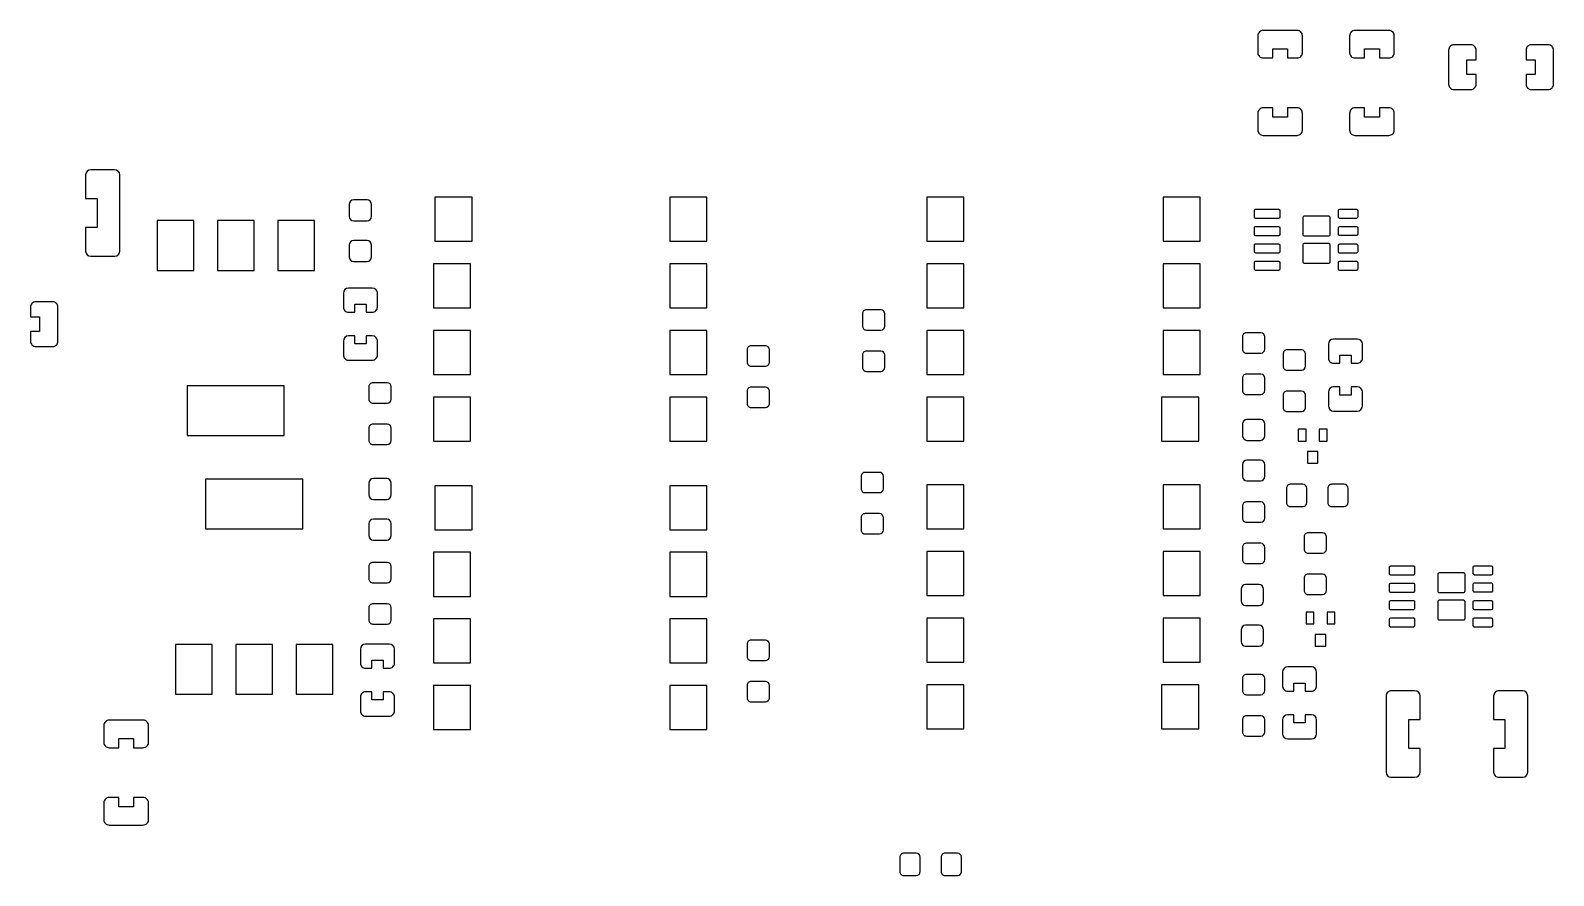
# Model space of a CAD drawing. Extents: x -210 to 210, y -160 to 160.
# Drawn here: x -20.4 to 37.7, y -52.2 to -20 of the extents above; entities that cross this region are included whole.
import ezdxf

# ---------------------------------------------------------------- set-up
doc = ezdxf.new("R2010")
doc.units = 0
doc.header["$MEASUREMENT"] = 0
doc.layers.get('0').update_dxf_attribs({"linetype": 'CONTINUOUS'})

msp = doc.modelspace()

# ---------------------------------------------------------------- linework, layer by layer
for points in [[(28.15, -20.199999, 0.414314), (27.95, -20), (27.95, -20), (26.65, -20), (26.65, -20, 0.41446), (26.45, -20.199999), (26.45, -20.199999), (26.45, -20.85), (26.45, -20.85, 0.414435), (26.65, -21.05), (26.65, -21.05), (27.017, -21.05), (27.017, -21.05), (27.017, -20.7), (27.017, -20.7), (27.583, -20.7), (27.583, -20.7), (27.583, -21.05), (27.583, -21.05), (27.95, -21.05), (27.95, -21.05, 0.414303), (28.15, -20.85), (28.15, -20.85), (28.15, -20.199999)], [(31.65, -20.199999, 0.41431), (31.45, -20), (31.45, -20), (30.15, -20), (30.15, -20, 0.41446), (29.95, -20.199999), (29.95, -20.199999), (29.95, -20.85), (29.95, -20.85, 0.414435), (30.15, -21.05), (30.15, -21.05), (30.517, -21.05), (30.517, -21.05), (30.517, -20.7), (30.517, -20.7), (31.083, -20.7), (31.083, -20.7), (31.083, -21.05), (31.083, -21.05), (31.45, -21.05), (31.45, -21.05, 0.414299), (31.65, -20.85), (31.65, -20.85), (31.65, -20.199999)], [(34.775, -20.75, 0.41436), (34.575, -20.55), (34.575, -20.55), (33.925, -20.55), (33.925, -20.55, 0.414435), (33.725, -20.75), (33.725, -20.75), (33.725, -22.05), (33.725, -22.05, 0.4144), (33.925, -22.25), (33.925, -22.25), (34.575, -22.25), (34.575, -22.25, 0.414285), (34.775, -22.05), (34.775, -22.05), (34.775, -21.683), (34.775, -21.683), (34.425002, -21.683), (34.425002, -21.683), (34.425002, -21.117), (34.425002, -21.117), (34.775, -21.117), (34.775, -21.117), (34.775, -20.75)], [(37.725002, -20.75, 0.414349), (37.524998, -20.55), (37.524998, -20.55), (36.874998, -20.55), (36.874998, -20.55, 0.414532), (36.674998, -20.75), (36.674998, -20.75), (36.674998, -21.117), (36.674998, -21.117), (37.025, -21.117), (37.025, -21.117), (37.025, -21.683), (37.025, -21.683), (36.674998, -21.683), (36.674998, -21.683), (36.674998, -22.05), (36.674998, -22.05, 0.41446), (36.874998, -22.25), (36.874998, -22.25), (37.524998, -22.25), (37.524998, -22.25, 0.414321), (37.725002, -22.05), (37.725002, -22.05), (37.725002, -20.75)], [(28.15, -23.15, 0.414332), (27.95, -22.95), (27.95, -22.95), (27.583, -22.95), (27.583, -22.95), (27.583, -23.3), (27.583, -23.3), (27.017, -23.3), (27.017, -23.3), (27.017, -22.95), (27.017, -22.95), (26.65, -22.95), (26.65, -22.95, 0.414464), (26.45, -23.15), (26.45, -23.15), (26.45, -23.8), (26.45, -23.8, 0.414432), (26.65, -24), (26.65, -24), (27.95, -24), (27.95, -24, 0.414282), (28.15, -23.8), (28.15, -23.8), (28.15, -23.15)], [(31.65, -23.15, 0.414332), (31.45, -22.95), (31.45, -22.95), (31.083, -22.95), (31.083, -22.95), (31.083, -23.3), (31.083, -23.3), (30.517, -23.3), (30.517, -23.3), (30.517, -22.95), (30.517, -22.95), (30.15, -22.95), (30.15, -22.95, 0.414464), (29.95, -23.15), (29.95, -23.15), (29.95, -23.8), (29.95, -23.8, 0.414432), (30.15, -24), (30.15, -24), (31.45, -24), (31.45, -24, 0.414282), (31.65, -23.8), (31.65, -23.8), (31.65, -23.15)], [(-16.945001, -25.51, 0.413685), (-17.145, -25.31), (-17.145, -25.31), (-18.045999, -25.31), (-18.045999, -25.31, 0.413733), (-18.246001, -25.51), (-18.246001, -25.51), (-18.246001, -26.41), (-18.246001, -26.41), (-17.812001, -26.41), (-17.812001, -26.41), (-17.812001, -27.51), (-17.812001, -27.51), (-18.246001, -27.51), (-18.246001, -27.51), (-18.246001, -28.41), (-18.246001, -28.41, 0.413672), (-18.045999, -28.61), (-18.045999, -28.61), (-17.132999, -28.61), (-17.132999, -28.61, 0.396187), (-16.945001, -28.41), (-16.945001, -28.41), (-16.945001, -25.51)], [(-7.345, -26.635, 0.404356), (-7.514, -26.46), (-7.514, -26.46), (-8.026, -26.46), (-8.026, -26.46, 0.404488), (-8.195, -26.635), (-8.195, -26.635), (-8.195, -27.085), (-8.195, -27.085, 0.404374), (-8.026, -27.26), (-8.026, -27.26), (-7.514, -27.26), (-7.514, -27.26, 0.40429), (-7.345, -27.085), (-7.345, -27.085), (-7.345, -26.635)], [(27.3, -26.875, 0.412572), (27.25, -26.825), (27.25, -26.825), (26.36, -26.825), (26.36, -26.825, 0.415861), (26.31, -26.875), (26.31, -26.875), (26.31, -27.105), (26.31, -27.105, 0.415674), (26.36, -27.155), (26.36, -27.155), (27.25, -27.155), (27.25, -27.155, 0.412289), (27.3, -27.105), (27.3, -27.105), (27.3, -26.875)], [(29.21, -27.137, 0.413493), (29.16, -27.087), (29.16, -27.087), (28.217, -27.087), (28.217, -27.087, 0.412906), (28.167, -27.137), (28.167, -27.137), (28.167, -27.78), (28.167, -27.78, 0.411705), (28.217, -27.83), (28.217, -27.83), (29.16, -27.83), (29.16, -27.83, 0.412516), (29.21, -27.78), (29.21, -27.78), (29.21, -27.137)], [(30.27, -26.872, 0.409791), (30.22, -26.822002), (30.22, -26.822002), (29.56, -26.822002), (29.56, -26.822002, 0.413268), (29.51, -26.872), (29.51, -26.872), (29.51, -27.102), (29.51, -27.102, 0.418833), (29.56, -27.152), (29.56, -27.152), (30.22, -27.152), (30.22, -27.152, 0.415444), (30.27, -27.102), (30.27, -27.102), (30.27, -26.872)], [(27.3, -27.535, 0.412572), (27.25, -27.485), (27.25, -27.485), (26.36, -27.485), (26.36, -27.485, 0.415861), (26.31, -27.535), (26.31, -27.535), (26.31, -27.765), (26.31, -27.765, 0.415745), (26.36, -27.815), (26.36, -27.815), (27.25, -27.815), (27.25, -27.815, 0.412331), (27.3, -27.765), (27.3, -27.765), (27.3, -27.535)], [(30.27, -27.532, 0.409791), (30.22, -27.482), (30.22, -27.482), (29.56, -27.482), (29.56, -27.482, 0.413268), (29.51, -27.532), (29.51, -27.532), (29.51, -27.762), (29.51, -27.762, 0.418905), (29.56, -27.812), (29.56, -27.812), (30.22, -27.812), (30.22, -27.812, 0.415444), (30.27, -27.762), (30.27, -27.762), (30.27, -27.532)], [(-7.345, -28.185, 0.404356), (-7.514, -28.01), (-7.514, -28.01), (-8.026, -28.01), (-8.026, -28.01, 0.404488), (-8.195, -28.185), (-8.195, -28.185), (-8.195, -28.635), (-8.195, -28.635, 0.40439), (-8.026, -28.81), (-8.026, -28.81), (-7.514, -28.81), (-7.514, -28.81, 0.40429), (-7.345, -28.635), (-7.345, -28.635), (-7.345, -28.185)], [(27.3, -28.195, 0.412516), (27.25, -28.145), (27.25, -28.145), (26.36, -28.145), (26.36, -28.145, 0.415804), (26.31, -28.195), (26.31, -28.195), (26.31, -28.425), (26.31, -28.425, 0.415688), (26.36, -28.475), (26.36, -28.475), (27.25, -28.475), (27.25, -28.475, 0.412345), (27.3, -28.425), (27.3, -28.425), (27.3, -28.195)], [(29.21, -28.18, 0.412629), (29.16, -28.13), (29.16, -28.13), (28.217, -28.13), (28.217, -28.13, 0.411987), (28.167, -28.18), (28.167, -28.18), (28.167, -28.823), (28.167, -28.823, 0.412565), (28.217, -28.873), (28.217, -28.873), (29.16, -28.873), (29.16, -28.873, 0.413437), (29.21, -28.823), (29.21, -28.823), (29.21, -28.18)], [(30.27, -28.197, 0.409805), (30.22, -28.147002), (30.22, -28.147002), (29.56, -28.147002), (29.56, -28.147002, 0.413325), (29.51, -28.197), (29.51, -28.197), (29.51, -28.427), (29.51, -28.427, 0.419008), (29.56, -28.477), (29.56, -28.477), (30.22, -28.477), (30.22, -28.477, 0.41543), (30.27, -28.427), (30.27, -28.427), (30.27, -28.197)], [(27.3, -28.855, 0.412516), (27.25, -28.805), (27.25, -28.805), (26.36, -28.805), (26.36, -28.805, 0.415789), (26.31, -28.855), (26.31, -28.855), (26.31, -29.085), (26.31, -29.085, 0.415717), (26.36, -29.135), (26.36, -29.135), (27.25, -29.135), (27.25, -29.135, 0.412345), (27.3, -29.085), (27.3, -29.085), (27.3, -28.855)], [(30.27, -28.857, 0.409791), (30.22, -28.807), (30.22, -28.807), (29.56, -28.807), (29.56, -28.807, 0.413254), (29.51, -28.857), (29.51, -28.857), (29.51, -29.087), (29.51, -29.087, 0.419022), (29.56, -29.137), (29.56, -29.137), (30.22, -29.137), (30.22, -29.137, 0.415501), (30.27, -29.087), (30.27, -29.087), (30.27, -28.857)], [(-7.12, -30.022, 0.413686), (-7.32, -29.822), (-7.32, -29.822), (-8.22, -29.822), (-8.22, -29.822, 0.413731), (-8.42, -30.022), (-8.42, -30.022), (-8.42, -30.547), (-8.42, -30.547, 0.415166), (-8.22, -30.747), (-8.22, -30.747), (-7.987, -30.747), (-7.987, -30.747), (-7.987, -30.439001), (-7.987, -30.439001), (-7.553, -30.439001), (-7.553, -30.439001), (-7.553, -30.747), (-7.553, -30.747), (-7.32, -30.747), (-7.32, -30.747, 0.415107), (-7.12, -30.547), (-7.12, -30.547), (-7.12, -30.022)], [(-19.300001, -30.55, 0.414346), (-19.5, -30.35), (-19.5, -30.35), (-20.15, -30.35), (-20.15, -30.35, 0.414434), (-20.35, -30.55), (-20.35, -30.55), (-20.35, -30.917), (-20.35, -30.917), (-20, -30.917), (-20, -30.917), (-20, -31.482998), (-20, -31.482998), (-20.35, -31.482998), (-20.35, -31.482998), (-20.35, -31.85), (-20.35, -31.85, 0.414419), (-20.15, -32.049998), (-20.15, -32.049998), (-19.5, -32.049998), (-19.5, -32.049998, 0.414328), (-19.300001, -31.85), (-19.300001, -31.85), (-19.300001, -30.55)], [(12.225, -30.8, 0.414156), (12.075, -30.65), (12.075, -30.65), (11.525, -30.65), (11.525, -30.65, 0.414328), (11.375, -30.8), (11.375, -30.8), (11.375, -31.275), (11.375, -31.275, 0.414252), (11.525, -31.425), (11.525, -31.425), (12.075, -31.425), (12.075, -31.425, 0.41408), (12.225, -31.275), (12.225, -31.275), (12.225, -30.8)], [(-7.12, -31.847, 0.413669), (-7.32, -31.647), (-7.32, -31.647), (-7.553, -31.647), (-7.553, -31.647), (-7.553, -31.955999), (-7.553, -31.955999), (-7.987, -31.955999), (-7.987, -31.955999), (-7.987, -31.647), (-7.987, -31.647), (-8.22, -31.647), (-8.22, -31.647, 0.413701), (-8.42, -31.847), (-8.42, -31.847), (-8.42, -32.372002), (-8.42, -32.372002, 0.415164), (-8.22, -32.573), (-8.22, -32.573), (-7.32, -32.573), (-7.32, -32.573, 0.415102), (-7.12, -32.372002), (-7.12, -32.372002), (-7.12, -31.847)], [(26.715, -31.68, 0.413647), (26.565, -31.53), (26.565, -31.53), (26.015, -31.53), (26.015, -31.53, 0.4148), (25.865, -31.68), (25.865, -31.68), (25.865, -32.155), (25.865, -32.155, 0.414781), (26.015, -32.304998), (26.015, -32.304998), (26.565, -32.304998), (26.565, -32.304998, 0.413585), (26.715, -32.155), (26.715, -32.155), (26.715, -31.68)], [(30.44, -31.967, 0.413289), (30.24, -31.767), (30.24, -31.767), (29.34, -31.767), (29.34, -31.767, 0.414098), (29.14, -31.967), (29.14, -31.967), (29.14, -32.492), (29.14, -32.492, 0.415522), (29.34, -32.692), (29.34, -32.692), (29.572998, -32.692), (29.572998, -32.692), (29.572998, -32.384001), (29.572998, -32.384001), (30.006001, -32.384001), (30.006001, -32.384001), (30.006001, -32.692), (30.006001, -32.692), (30.24, -32.692), (30.24, -32.692, 0.414739), (30.44, -32.492), (30.44, -32.492), (30.44, -31.967)], [(7.825, -32.175, 0.414116), (7.675, -32.024998), (7.675, -32.024998), (7.125, -32.024998), (7.125, -32.024998, 0.414373), (6.975, -32.175), (6.975, -32.175), (6.975, -32.650002), (6.975, -32.650002, 0.414311), (7.125, -32.8), (7.125, -32.8), (7.675, -32.8), (7.675, -32.8, 0.41401), (7.825, -32.650002), (7.825, -32.650002), (7.825, -32.175)], [(12.225, -32.375, 0.414137), (12.075, -32.225002), (12.075, -32.225002), (11.525, -32.225002), (11.525, -32.225002, 0.414309), (11.375, -32.375), (11.375, -32.375), (11.375, -32.85), (11.375, -32.85, 0.414266), (11.525, -33), (11.525, -33), (12.075, -33), (12.075, -33, 0.414094), (12.225, -32.85), (12.225, -32.85), (12.225, -32.375)], [(28.265, -32.33, 0.413766), (28.115, -32.18), (28.115, -32.18), (27.565, -32.18), (27.565, -32.18, 0.414738), (27.415, -32.33), (27.415, -32.33), (27.415, -32.805), (27.415, -32.805, 0.414667), (27.565, -32.954998), (27.565, -32.954998), (28.115, -32.954998), (28.115, -32.954998, 0.413666), (28.265, -32.805), (28.265, -32.805), (28.265, -32.33)], [(-6.595, -33.585, 0.414136), (-6.745, -33.434998), (-6.745, -33.434998), (-7.295, -33.434998), (-7.295, -33.434998, 0.414324), (-7.445, -33.585), (-7.445, -33.585), (-7.445, -34.060002), (-7.445, -34.060002, 0.414267), (-7.295, -34.21), (-7.295, -34.21), (-6.745, -34.21), (-6.745, -34.21, 0.414088), (-6.595, -34.060002), (-6.595, -34.060002), (-6.595, -33.585)], [(7.825, -33.750002, 0.414097), (7.675, -33.6), (7.675, -33.6), (7.125, -33.6), (7.125, -33.6, 0.414354), (6.975, -33.750002), (6.975, -33.750002), (6.975, -34.224998), (6.975, -34.224998, 0.414335), (7.125, -34.375), (7.125, -34.375), (7.675, -34.375), (7.675, -34.375, 0.414043), (7.825, -34.224998), (7.825, -34.224998), (7.825, -33.750002)], [(26.715, -33.255, 0.413632), (26.565, -33.105), (26.565, -33.105), (26.015, -33.105), (26.015, -33.105, 0.414805), (25.865, -33.255), (25.865, -33.255), (25.865, -33.73), (25.865, -33.73, 0.414781), (26.015, -33.88), (26.015, -33.88), (26.565, -33.88), (26.565, -33.88, 0.413609), (26.715, -33.73), (26.715, -33.73), (26.715, -33.255)], [(30.44, -33.792, 0.413293), (30.24, -33.592), (30.24, -33.592), (30.006001, -33.592), (30.006001, -33.592), (30.006001, -33.900999), (30.006001, -33.900999), (29.572998, -33.900999), (29.572998, -33.900999), (29.572998, -33.592), (29.572998, -33.592), (29.34, -33.592), (29.34, -33.592, 0.41408), (29.14, -33.792), (29.14, -33.792), (29.14, -34.318), (29.14, -34.318, 0.414069), (29.34, -34.518), (29.34, -34.518), (30.24, -34.518), (30.24, -34.518, 0.413279), (30.44, -34.318), (30.44, -34.318), (30.44, -33.792)], [(28.265, -33.905, 0.413747), (28.115, -33.755), (28.115, -33.755), (27.565, -33.755), (27.565, -33.755, 0.414724), (27.415, -33.905), (27.415, -33.905), (27.415, -34.38), (27.415, -34.38, 0.414686), (27.565, -34.53), (27.565, -34.53), (28.115, -34.53), (28.115, -34.53, 0.413685), (28.265, -34.38), (28.265, -34.38), (28.265, -33.905)], [(26.715, -35.005, 0.403962), (26.545999, -34.83), (26.545999, -34.83), (26.033999, -34.83), (26.033999, -34.83, 0.404875), (25.865, -35.005), (25.865, -35.005), (25.865, -35.455), (25.865, -35.455, 0.404839), (26.033999, -35.63), (26.033999, -35.63), (26.545999, -35.63), (26.545999, -35.63, 0.403962), (26.715, -35.455), (26.715, -35.455), (26.715, -35.005)], [(-6.595, -35.160002, 0.414136), (-6.745, -35.01), (-6.745, -35.01), (-7.295, -35.01), (-7.295, -35.01, 0.414339), (-7.445, -35.160002), (-7.445, -35.160002), (-7.445, -35.634998), (-7.445, -35.634998, 0.414277), (-7.295, -35.785), (-7.295, -35.785), (-6.745, -35.785), (-6.745, -35.785, 0.414103), (-6.595, -35.634998), (-6.595, -35.634998), (-6.595, -35.160002)], [(26.715, -36.555, 0.403962), (26.545999, -36.38), (26.545999, -36.38), (26.033999, -36.38), (26.033999, -36.38, 0.404875), (25.865, -36.555), (25.865, -36.555), (25.865, -37.005), (25.865, -37.005, 0.404855), (26.033999, -37.18), (26.033999, -37.18), (26.545999, -37.18), (26.545999, -37.18, 0.403962), (26.715, -37.005), (26.715, -37.005), (26.715, -36.555)], [(-6.595, -37.26, 0.40436), (-6.764, -37.085), (-6.764, -37.085), (-7.276, -37.085), (-7.276, -37.085, 0.404489), (-7.445, -37.26), (-7.445, -37.26), (-7.445, -37.71), (-7.445, -37.71, 0.404374), (-7.276, -37.885), (-7.276, -37.885), (-6.764, -37.885), (-6.764, -37.885, 0.404294), (-6.595, -37.71), (-6.595, -37.71), (-6.595, -37.26)], [(12.175, -37, 0.414175), (12.025, -36.850002), (12.025, -36.850002), (11.475, -36.850002), (11.475, -36.850002, 0.414292), (11.325, -37), (11.325, -37), (11.325, -37.475), (11.325, -37.475, 0.414249), (11.475, -37.625), (11.475, -37.625), (12.025, -37.625), (12.025, -37.625, 0.414118), (12.175, -37.475), (12.175, -37.475), (12.175, -37)], [(28.315, -37.455, 0.413732), (28.165, -37.305), (28.165, -37.305), (27.69, -37.305), (27.69, -37.305, 0.414743), (27.54, -37.455), (27.54, -37.455), (27.54, -38.004998), (27.54, -38.004998, 0.414686), (27.69, -38.155), (27.69, -38.155), (28.165, -38.155), (28.165, -38.155, 0.413675), (28.315, -38.004998), (28.315, -38.004998), (28.315, -37.455)], [(29.89, -37.455, 0.413766), (29.74, -37.305), (29.74, -37.305), (29.265, -37.305), (29.265, -37.305, 0.414815), (29.115, -37.455), (29.115, -37.455), (29.115, -38.004998), (29.115, -38.004998, 0.414786), (29.265, -38.155), (29.265, -38.155), (29.74, -38.155), (29.74, -38.155, 0.413689), (29.89, -38.004998), (29.89, -38.004998), (29.89, -37.455)], [(26.715, -38.13, 0.413642), (26.565, -37.980002), (26.565, -37.980002), (26.015, -37.980002), (26.015, -37.980002, 0.41481), (25.865, -38.13), (25.865, -38.13), (25.865, -38.605), (25.865, -38.605, 0.414762), (26.015, -38.755), (26.015, -38.755), (26.565, -38.755), (26.565, -38.755, 0.41359), (26.715, -38.605), (26.715, -38.605), (26.715, -38.13)], [(-6.595, -38.81, 0.40436), (-6.764, -38.635), (-6.764, -38.635), (-7.276, -38.635), (-7.276, -38.635, 0.404489), (-7.445, -38.81), (-7.445, -38.81), (-7.445, -39.26), (-7.445, -39.26, 0.404394), (-7.276, -39.435), (-7.276, -39.435), (-6.764, -39.435), (-6.764, -39.435, 0.40429), (-6.595, -39.26), (-6.595, -39.26), (-6.595, -38.81)], [(12.175, -38.575, 0.414175), (12.025, -38.424998), (12.025, -38.424998), (11.475, -38.424998), (11.475, -38.424998, 0.414292), (11.325, -38.575), (11.325, -38.575), (11.325, -39.050002), (11.325, -39.050002, 0.414249), (11.475, -39.2), (11.475, -39.2), (12.025, -39.2), (12.025, -39.2, 0.414113), (12.175, -39.050002), (12.175, -39.050002), (12.175, -38.575)], [(29.065, -39.305002, 0.413708), (28.915, -39.155), (28.915, -39.155), (28.365, -39.155), (28.365, -39.155, 0.414743), (28.215, -39.305002), (28.215, -39.305002), (28.215, -39.779998), (28.215, -39.779998, 0.41471), (28.365, -39.93), (28.365, -39.93), (28.915, -39.93), (28.915, -39.93, 0.41367), (29.065, -39.779998), (29.065, -39.779998), (29.065, -39.305002)], [(26.715, -39.705, 0.413647), (26.565, -39.554998), (26.565, -39.554998), (26.015, -39.554998), (26.015, -39.554998, 0.4148), (25.865, -39.705), (25.865, -39.705), (25.865, -40.180002), (25.865, -40.180002, 0.414776), (26.015, -40.33), (26.015, -40.33), (26.565, -40.33), (26.565, -40.33, 0.413585), (26.715, -40.180002), (26.715, -40.180002), (26.715, -39.705)], [(-6.595, -40.435002, 0.414136), (-6.745, -40.284998), (-6.745, -40.284998), (-7.295, -40.284998), (-7.295, -40.284998, 0.414339), (-7.445, -40.435002), (-7.445, -40.435002), (-7.445, -40.909998), (-7.445, -40.909998, 0.414272), (-7.295, -41.06), (-7.295, -41.06), (-6.745, -41.06), (-6.745, -41.06, 0.414122), (-6.595, -40.909998), (-6.595, -40.909998), (-6.595, -40.435002)], [(32.442, -40.475, 0.415503), (32.392, -40.425), (32.392, -40.425), (31.502002, -40.425), (31.502002, -40.425, 0.413284), (31.452, -40.475), (31.452, -40.475), (31.452, -40.705), (31.452, -40.705, 0.412957), (31.502002, -40.755), (31.502002, -40.755), (32.392, -40.755), (32.392, -40.755, 0.41546), (32.442, -40.705), (32.442, -40.705), (32.442, -40.475)], [(35.412, -40.472002, 0.412503), (35.362002, -40.422), (35.362002, -40.422), (34.702, -40.422), (34.702, -40.422, 0.410254), (34.652, -40.472002), (34.652, -40.472002), (34.652, -40.702), (34.652, -40.702, 0.415792), (34.702, -40.752002), (34.702, -40.752002), (35.362002, -40.752002), (35.362002, -40.752002, 0.418104), (35.412, -40.702), (35.412, -40.702), (35.412, -40.472002)], [(26.665, -41.305, 0.40389), (26.496001, -41.13), (26.496001, -41.13), (25.984001, -41.13), (25.984001, -41.13, 0.40488), (25.815, -41.305), (25.815, -41.305), (25.815, -41.755), (25.815, -41.755, 0.404833), (25.984001, -41.93), (25.984001, -41.93), (26.496001, -41.93), (26.496001, -41.93, 0.403863), (26.665, -41.755), (26.665, -41.755), (26.665, -41.305)], [(29.065, -40.879998, 0.41368), (28.915, -40.73), (28.915, -40.73), (28.365, -40.73), (28.365, -40.73, 0.414743), (28.215, -40.879998), (28.215, -40.879998), (28.215, -41.355), (28.215, -41.355, 0.414705), (28.365, -41.505), (28.365, -41.505), (28.915, -41.505), (28.915, -41.505, 0.413685), (29.065, -41.355), (29.065, -41.355), (29.065, -40.879998)], [(32.442, -41.135, 0.415503), (32.392, -41.085), (32.392, -41.085), (31.502002, -41.085), (31.502002, -41.085, 0.413227), (31.452, -41.135), (31.452, -41.135), (31.452, -41.365), (31.452, -41.365, 0.412986), (31.502002, -41.415), (31.502002, -41.415), (32.392, -41.415), (32.392, -41.415, 0.41546), (32.442, -41.365), (32.442, -41.365), (32.442, -41.135)], [(34.352002, -40.737, 0.416628), (34.302, -40.687), (34.302, -40.687), (33.36, -40.687), (33.36, -40.687, 0.415734), (33.31, -40.737), (33.31, -40.737), (33.31, -41.38), (33.31, -41.38, 0.414628), (33.36, -41.43), (33.36, -41.43), (34.302, -41.43), (34.302, -41.43, 0.41556), (34.352002, -41.38), (34.352002, -41.38), (34.352002, -40.737)], [(35.412, -41.131997, 0.412389), (35.362002, -41.081997), (35.362002, -41.081997), (34.702, -41.081997), (34.702, -41.081997, 0.41017), (34.652, -41.131997), (34.652, -41.131997), (34.652, -41.361997), (34.652, -41.361997, 0.415863), (34.702, -41.412002), (34.702, -41.412002), (35.362002, -41.412002), (35.362002, -41.412002, 0.418191), (35.412, -41.361997), (35.412, -41.361997), (35.412, -41.131997)], [(32.442, -41.795, 0.415503), (32.392, -41.745), (32.392, -41.745), (31.502002, -41.745), (31.502002, -41.745, 0.413227), (31.452, -41.795), (31.452, -41.795), (31.452, -42.025), (31.452, -42.025, 0.412986), (31.502002, -42.075), (31.502002, -42.075), (32.392, -42.075), (32.392, -42.075, 0.41546), (32.442, -42.025), (32.442, -42.025), (32.442, -41.795)], [(34.352002, -41.78, 0.415733), (34.302, -41.73), (34.302, -41.73), (33.36, -41.73), (33.36, -41.73, 0.414858), (33.31, -41.78), (33.31, -41.78), (33.31, -42.422998), (33.31, -42.422998, 0.415504), (33.36, -42.472998), (33.36, -42.472998), (34.302, -42.472998), (34.302, -42.472998, 0.416512), (34.352002, -42.422998), (34.352002, -42.422998), (34.352002, -41.78)], [(35.412, -41.797002, 0.412503), (35.362002, -41.747002), (35.362002, -41.747002), (34.702, -41.747002), (34.702, -41.747002, 0.410254), (34.652, -41.797002), (34.652, -41.797002), (34.652, -42.027002), (34.652, -42.027002, 0.415777), (34.702, -42.077002), (34.702, -42.077002), (35.362002, -42.077002), (35.362002, -42.077002, 0.418104), (35.412, -42.027002), (35.412, -42.027002), (35.412, -41.797002)], [(-6.595, -42.01, 0.414117), (-6.745, -41.86), (-6.745, -41.86), (-7.295, -41.86), (-7.295, -41.86, 0.41431), (-7.445, -42.01), (-7.445, -42.01), (-7.445, -42.485), (-7.445, -42.485, 0.414291), (-7.295, -42.635), (-7.295, -42.635), (-6.745, -42.635), (-6.745, -42.635, 0.414117), (-6.595, -42.485), (-6.595, -42.485), (-6.595, -42.01)], [(26.665, -42.855, 0.403895), (26.496001, -42.68), (26.496001, -42.68), (25.984001, -42.68), (25.984001, -42.68, 0.404864), (25.815, -42.855), (25.815, -42.855), (25.815, -43.305), (25.815, -43.305, 0.404833), (25.984001, -43.48), (25.984001, -43.48), (26.496001, -43.48), (26.496001, -43.48, 0.403863), (26.665, -43.305), (26.665, -43.305), (26.665, -42.855)], [(32.442, -42.455, 0.415503), (32.392, -42.405), (32.392, -42.405), (31.502002, -42.405), (31.502002, -42.405, 0.413227), (31.452, -42.455), (31.452, -42.455), (31.452, -42.685), (31.452, -42.685, 0.412986), (31.502002, -42.735), (31.502002, -42.735), (32.392, -42.735), (32.392, -42.735, 0.41546), (32.442, -42.685), (32.442, -42.685), (32.442, -42.455)], [(35.412, -42.456997, 0.412432), (35.362002, -42.406997), (35.362002, -42.406997), (34.702, -42.406997), (34.702, -42.406997, 0.410226), (34.652, -42.456997), (34.652, -42.456997), (34.652, -42.686997), (34.652, -42.686997, 0.415806), (34.702, -42.737002), (34.702, -42.737002), (35.362002, -42.737002), (35.362002, -42.737002, 0.418191), (35.412, -42.686997), (35.412, -42.686997), (35.412, -42.456997)], [(-6.47, -43.597002, 0.413621), (-6.67, -43.396997), (-6.67, -43.396997), (-7.57, -43.396997), (-7.57, -43.396997, 0.413694), (-7.77, -43.597002), (-7.77, -43.597002), (-7.77, -44.121997), (-7.77, -44.121997, 0.41514), (-7.57, -44.321997), (-7.57, -44.321997), (-7.337, -44.321997), (-7.337, -44.321997), (-7.337, -44.013999), (-7.337, -44.013999), (-6.903, -44.013999), (-6.903, -44.013999), (-6.903, -44.321997), (-6.903, -44.321997), (-6.67, -44.321997), (-6.67, -44.321997, 0.415066), (-6.47, -44.121997), (-6.47, -44.121997), (-6.47, -43.597002)], [(7.825, -43.4, 0.414097), (7.675, -43.25), (7.675, -43.25), (7.125, -43.25), (7.125, -43.25, 0.414349), (6.975, -43.4), (6.975, -43.4), (6.975, -43.875), (6.975, -43.875, 0.41433), (7.125, -44.025), (7.125, -44.025), (7.675, -44.025), (7.675, -44.025, 0.414038), (7.825, -43.875), (7.825, -43.875), (7.825, -43.4)], [(26.715, -44.705, 0.413647), (26.565, -44.555), (26.565, -44.555), (26.015, -44.555), (26.015, -44.555, 0.4148), (25.865, -44.705), (25.865, -44.705), (25.865, -45.18), (25.865, -45.18, 0.414781), (26.015, -45.33), (26.015, -45.33), (26.565, -45.33), (26.565, -45.33, 0.41359), (26.715, -45.18), (26.715, -45.18), (26.715, -44.705)], [(28.69, -44.466997, 0.413286), (28.49, -44.266997), (28.49, -44.266997), (27.59, -44.266997), (27.59, -44.266997, 0.414087), (27.39, -44.466997), (27.39, -44.466997), (27.39, -44.992002), (27.39, -44.992002, 0.415515), (27.59, -45.192002), (27.59, -45.192002), (27.823, -45.192002), (27.823, -45.192002), (27.823, -44.883999), (27.823, -44.883999), (28.255999, -44.883999), (28.255999, -44.883999), (28.255999, -45.192002), (28.255999, -45.192002), (28.49, -45.192002), (28.49, -45.192002, 0.414732), (28.69, -44.992002), (28.69, -44.992002), (28.69, -44.466997)], [(-6.47, -45.423003, 0.415066), (-6.67, -45.221997), (-6.67, -45.221997), (-6.903, -45.221997), (-6.903, -45.221997), (-6.903, -45.531001), (-6.903, -45.531001), (-7.337, -45.531001), (-7.337, -45.531001), (-7.337, -45.221997), (-7.337, -45.221997), (-7.57, -45.221997), (-7.57, -45.221997, 0.41514), (-7.77, -45.423003), (-7.77, -45.423003), (-7.77, -45.947002), (-7.77, -45.947002, 0.415133), (-7.57, -46.147002), (-7.57, -46.147002), (-6.67, -46.147002), (-6.67, -46.147002, 0.415059), (-6.47, -45.947002), (-6.47, -45.947002), (-6.47, -45.423003)], [(7.825, -44.975, 0.414077), (7.675, -44.825), (7.675, -44.825), (7.125, -44.825), (7.125, -44.825, 0.414349), (6.975, -44.975), (6.975, -44.975), (6.975, -45.45), (6.975, -45.45, 0.41433), (7.125, -45.6), (7.125, -45.6), (7.675, -45.6), (7.675, -45.6, 0.414057), (7.825, -45.45), (7.825, -45.45), (7.825, -44.975)], [(32.64, -45.38, 0.413963), (32.44, -45.18), (32.44, -45.18), (31.54, -45.18), (31.54, -45.18, 0.4148), (31.34, -45.38), (31.34, -45.38), (31.34, -48.28), (31.34, -48.28, 0.395917), (31.527002, -48.48), (31.527002, -48.48), (32.44, -48.48), (32.44, -48.48, 0.413935), (32.64, -48.28), (32.64, -48.28), (32.64, -47.38), (32.64, -47.38), (32.205999, -47.38), (32.205999, -47.38), (32.205999, -46.28), (32.205999, -46.28), (32.64, -46.28), (32.64, -46.28), (32.64, -45.38)], [(36.740002, -45.38, 0.414006), (36.540002, -45.18), (36.540002, -45.18), (35.640002, -45.18), (35.640002, -45.18, 0.414851), (35.440002, -45.38), (35.440002, -45.38), (35.440002, -46.28), (35.440002, -46.28), (35.873, -46.28), (35.873, -46.28), (35.873, -47.38), (35.873, -47.38), (35.440002, -47.38), (35.440002, -47.38), (35.440002, -48.28), (35.440002, -48.28, 0.414815), (35.640002, -48.48), (35.640002, -48.48), (36.552002, -48.48), (36.552002, -48.48, 0.396584), (36.740002, -48.28), (36.740002, -48.28), (36.740002, -45.38)], [(-15.85, -46.5, 0.414392), (-16.05, -46.3), (-16.05, -46.3), (-17.35, -46.3), (-17.35, -46.3, 0.414451), (-17.549999, -46.5), (-17.549999, -46.5), (-17.549999, -47.15), (-17.549999, -47.15, 0.41441), (-17.35, -47.35), (-17.35, -47.35), (-16.983, -47.35), (-16.983, -47.35), (-16.983, -47), (-16.983, -47), (-16.417001, -47), (-16.417001, -47), (-16.417001, -47.35), (-16.417001, -47.35), (-16.05, -47.35), (-16.05, -47.35, 0.414351), (-15.85, -47.15), (-15.85, -47.15), (-15.85, -46.5)], [(26.715, -46.28, 0.413628), (26.565, -46.13), (26.565, -46.13), (26.015, -46.13), (26.015, -46.13, 0.414781), (25.865, -46.28), (25.865, -46.28), (25.865, -46.755), (25.865, -46.755, 0.4148), (26.015, -46.905), (26.015, -46.905), (26.565, -46.905), (26.565, -46.905, 0.413609), (26.715, -46.755), (26.715, -46.755), (26.715, -46.28)], [(28.69, -46.292002, 0.413289), (28.49, -46.092002), (28.49, -46.092002), (28.255999, -46.092002), (28.255999, -46.092002), (28.255999, -46.401001), (28.255999, -46.401001), (27.823, -46.401001), (27.823, -46.401001), (27.823, -46.092002), (27.823, -46.092002), (27.59, -46.092002), (27.59, -46.092002, 0.41408), (27.39, -46.292002), (27.39, -46.292002), (27.39, -46.817998), (27.39, -46.817998, 0.414067), (27.59, -47.017002), (27.59, -47.017002), (28.49, -47.017002), (28.49, -47.017002, 0.413274), (28.69, -46.817998), (28.69, -46.817998), (28.69, -46.292002)], [(-15.85, -49.45, 0.414373), (-16.05, -49.25), (-16.05, -49.25), (-16.417001, -49.25), (-16.417001, -49.25), (-16.417001, -49.6), (-16.417001, -49.6), (-16.983, -49.6), (-16.983, -49.6), (-16.983, -49.25), (-16.983, -49.25), (-17.35, -49.25), (-17.35, -49.25, 0.414444), (-17.549999, -49.45), (-17.549999, -49.45), (-17.549999, -50.1), (-17.549999, -50.1, 0.414416), (-17.35, -50.3), (-17.35, -50.3), (-16.05, -50.3), (-16.05, -50.3, 0.414357), (-15.85, -50.1), (-15.85, -50.1), (-15.85, -49.45)], [(13.575, -51.525, 0.414097), (13.425, -51.375), (13.425, -51.375), (12.95, -51.375), (12.95, -51.375, 0.41433), (12.8, -51.525), (12.8, -51.525), (12.8, -52.075), (12.8, -52.075, 0.414314), (12.95, -52.225), (12.95, -52.225), (13.425, -52.225), (13.425, -52.225, 0.41404), (13.575, -52.075), (13.575, -52.075), (13.575, -51.525)], [(15.15, -51.525, 0.414116), (15, -51.375), (15, -51.375), (14.525, -51.375), (14.525, -51.375, 0.414311), (14.375, -51.525), (14.375, -51.525), (14.375, -52.075), (14.375, -52.075, 0.414273), (14.525, -52.225), (14.525, -52.225), (15, -52.225), (15, -52.225, 0.414078), (15.15, -52.075), (15.15, -52.075), (15.15, -51.525)]]:
    msp.add_lwpolyline(points, format="xyb")
for points in [[(-3.505, -26.36), (-4.925, -26.36), (-4.925, -26.36), (-4.925, -28.04), (-4.925, -28.04), (-3.505, -28.04), (-3.505, -28.04), (-3.505, -26.36)], [(5.445, -26.36), (4.025, -26.36), (4.025, -26.36), (4.025, -28.04), (4.025, -28.04), (5.445, -28.04), (5.445, -28.04), (5.445, -26.36)], [(15.245, -26.36), (13.825, -26.36), (13.825, -26.36), (13.825, -28.04), (13.825, -28.04), (15.245, -28.04), (15.245, -28.04), (15.245, -26.36)], [(24.255, -26.36), (22.835, -26.36), (22.835, -26.36), (22.835, -28.04), (22.835, -28.04), (24.255, -28.04), (24.255, -28.04), (24.255, -26.36)], [(-14.12, -27.247), (-15.52, -27.247), (-15.52, -27.247), (-15.52, -29.147), (-15.52, -29.147), (-14.12, -29.147), (-14.12, -29.147), (-14.12, -27.247)], [(-11.82, -27.247), (-13.22, -27.247), (-13.22, -27.247), (-13.22, -29.147), (-13.22, -29.147), (-11.82, -29.147), (-11.82, -29.147), (-11.82, -27.247)], [(-9.52, -27.247), (-10.92, -27.247), (-10.92, -27.247), (-10.92, -29.147), (-10.92, -29.147), (-9.52, -29.147), (-9.52, -29.147), (-9.52, -27.247)], [(-3.565, -28.9), (-4.985, -28.9), (-4.985, -28.9), (-4.985, -30.58), (-4.985, -30.58), (-3.565, -30.58), (-3.565, -30.58), (-3.565, -28.9)], [(5.445, -28.9), (4.025, -28.9), (4.025, -28.9), (4.025, -30.58), (4.025, -30.58), (5.445, -30.58), (5.445, -30.58), (5.445, -28.9)], [(15.245, -28.9), (13.825, -28.9), (13.825, -28.9), (13.825, -30.58), (13.825, -30.58), (15.245, -30.58), (15.245, -30.58), (15.245, -28.9)], [(24.255, -28.9), (22.835, -28.9), (22.835, -28.9), (22.835, -30.58), (22.835, -30.58), (24.255, -30.58), (24.255, -30.58), (24.255, -28.9)], [(-3.565, -31.44), (-4.985, -31.44), (-4.985, -31.44), (-4.985, -33.12), (-4.985, -33.12), (-3.565, -33.12), (-3.565, -33.12), (-3.565, -31.44)], [(5.445, -31.44), (4.025, -31.44), (4.025, -31.44), (4.025, -33.12), (4.025, -33.12), (5.445, -33.12), (5.445, -33.12), (5.445, -31.44)], [(15.245, -31.44), (13.825, -31.44), (13.825, -31.44), (13.825, -33.12), (13.825, -33.12), (15.245, -33.12), (15.245, -33.12), (15.245, -31.44)], [(24.255, -31.44), (22.835, -31.44), (22.835, -31.44), (22.835, -33.12), (22.835, -33.12), (24.255, -33.12), (24.255, -33.12), (24.255, -31.44)], [(-10.67, -33.547), (-14.37, -33.547), (-14.37, -33.547), (-14.37, -35.447002), (-14.37, -35.447002), (-10.67, -35.447002), (-10.67, -35.447002), (-10.67, -33.547)], [(-3.565, -33.98), (-4.985, -33.98), (-4.985, -33.98), (-4.985, -35.659998), (-4.985, -35.659998), (-3.565, -35.659998), (-3.565, -35.659998), (-3.565, -33.98)], [(5.445, -33.98), (4.025, -33.98), (4.025, -33.98), (4.025, -35.659998), (4.025, -35.659998), (5.445, -35.659998), (5.445, -35.659998), (5.445, -33.98)], [(15.245, -33.98), (13.825, -33.98), (13.825, -33.98), (13.825, -35.659998), (13.825, -35.659998), (15.245, -35.659998), (15.245, -35.659998), (15.245, -33.98)], [(24.195, -33.98), (22.775, -33.98), (22.775, -33.98), (22.775, -35.659998), (22.775, -35.659998), (24.195, -35.659998), (24.195, -35.659998), (24.195, -33.98)], [(28.29, -35.205), (27.99, -35.205), (27.99, -35.205), (27.99, -35.655), (27.99, -35.655), (28.29, -35.655), (28.29, -35.655), (28.29, -35.205)], [(29.09, -35.205), (28.79, -35.205), (28.79, -35.205), (28.79, -35.655), (28.79, -35.655), (29.09, -35.655), (29.09, -35.655), (29.09, -35.205)], [(28.74, -36.054998), (28.34, -36.054998), (28.34, -36.054998), (28.34, -36.505), (28.34, -36.505), (28.74, -36.505), (28.74, -36.505), (28.74, -36.054998)], [(-9.97, -37.11), (-13.67, -37.11), (-13.67, -37.11), (-13.67, -39.01), (-13.67, -39.01), (-9.97, -39.01), (-9.97, -39.01), (-9.97, -37.11)], [(-3.505, -37.360002), (-4.925, -37.360002), (-4.925, -37.360002), (-4.925, -39.04), (-4.925, -39.04), (-3.505, -39.04), (-3.505, -39.04), (-3.505, -37.360002)], [(5.445, -37.360002), (4.025, -37.360002), (4.025, -37.360002), (4.025, -39.04), (4.025, -39.04), (5.445, -39.04), (5.445, -39.04), (5.445, -37.360002)], [(15.245, -37.330002), (13.825, -37.330002), (13.825, -37.330002), (13.825, -39.01), (13.825, -39.01), (15.245, -39.01), (15.245, -39.01), (15.245, -37.330002)], [(24.255, -37.330002), (22.835, -37.330002), (22.835, -37.330002), (22.835, -39.01), (22.835, -39.01), (24.255, -39.01), (24.255, -39.01), (24.255, -37.330002)], [(-3.565, -39.9), (-4.985, -39.9), (-4.985, -39.9), (-4.985, -41.58), (-4.985, -41.58), (-3.565, -41.58), (-3.565, -41.58), (-3.565, -39.9)], [(5.445, -39.9), (4.025, -39.9), (4.025, -39.9), (4.025, -41.58), (4.025, -41.58), (5.445, -41.58), (5.445, -41.58), (5.445, -39.9)], [(15.245, -39.870002), (13.825, -39.870002), (13.825, -39.870002), (13.825, -41.55), (13.825, -41.55), (15.245, -41.55), (15.245, -41.55), (15.245, -39.870002)], [(24.255, -39.870002), (22.835, -39.870002), (22.835, -39.870002), (22.835, -41.55), (22.835, -41.55), (24.255, -41.55), (24.255, -41.55), (24.255, -39.870002)], [(28.59, -42.18), (28.29, -42.18), (28.29, -42.18), (28.29, -42.63), (28.29, -42.63), (28.59, -42.63), (28.59, -42.63), (28.59, -42.18)], [(29.39, -42.18), (29.09, -42.18), (29.09, -42.18), (29.09, -42.63), (29.09, -42.63), (29.39, -42.63), (29.39, -42.63), (29.39, -42.18)], [(-3.565, -42.44), (-4.985, -42.44), (-4.985, -42.44), (-4.985, -44.12), (-4.985, -44.12), (-3.565, -44.12), (-3.565, -44.12), (-3.565, -42.44)], [(5.445, -42.44), (4.025, -42.44), (4.025, -42.44), (4.025, -44.12), (4.025, -44.12), (5.445, -44.12), (5.445, -44.12), (5.445, -42.44)], [(15.245, -42.41), (13.825, -42.41), (13.825, -42.41), (13.825, -44.09), (13.825, -44.09), (15.245, -44.09), (15.245, -44.09), (15.245, -42.41)], [(24.255, -42.41), (22.835, -42.41), (22.835, -42.41), (22.835, -44.09), (22.835, -44.09), (24.255, -44.09), (24.255, -44.09), (24.255, -42.41)], [(-13.42, -43.41), (-14.82, -43.41), (-14.82, -43.41), (-14.82, -45.31), (-14.82, -45.31), (-13.42, -45.31), (-13.42, -45.31), (-13.42, -43.41)], [(-11.12, -43.41), (-12.52, -43.41), (-12.52, -43.41), (-12.52, -45.31), (-12.52, -45.31), (-11.12, -45.31), (-11.12, -45.31), (-11.12, -43.41)], [(-8.82, -43.41), (-10.219999, -43.41), (-10.219999, -43.41), (-10.219999, -45.31), (-10.219999, -45.31), (-8.82, -45.31), (-8.82, -45.31), (-8.82, -43.41)], [(29.04, -43.03), (28.64, -43.03), (28.64, -43.03), (28.64, -43.48), (28.64, -43.48), (29.04, -43.48), (29.04, -43.48), (29.04, -43.03)], [(-3.565, -44.98), (-4.985, -44.98), (-4.985, -44.98), (-4.985, -46.66), (-4.985, -46.66), (-3.565, -46.66), (-3.565, -46.66), (-3.565, -44.98)], [(5.445, -44.98), (4.025, -44.98), (4.025, -44.98), (4.025, -46.66), (4.025, -46.66), (5.445, -46.66), (5.445, -46.66), (5.445, -44.98)], [(15.245, -44.95), (13.825, -44.95), (13.825, -44.95), (13.825, -46.63), (13.825, -46.63), (15.245, -46.63), (15.245, -46.63), (15.245, -44.95)], [(24.195, -44.95), (22.775, -44.95), (22.775, -44.95), (22.775, -46.63), (22.775, -46.63), (24.195, -46.63), (24.195, -46.63), (24.195, -44.95)]]:
    msp.add_lwpolyline(points)

doc.saveas('drawing.dxf')
